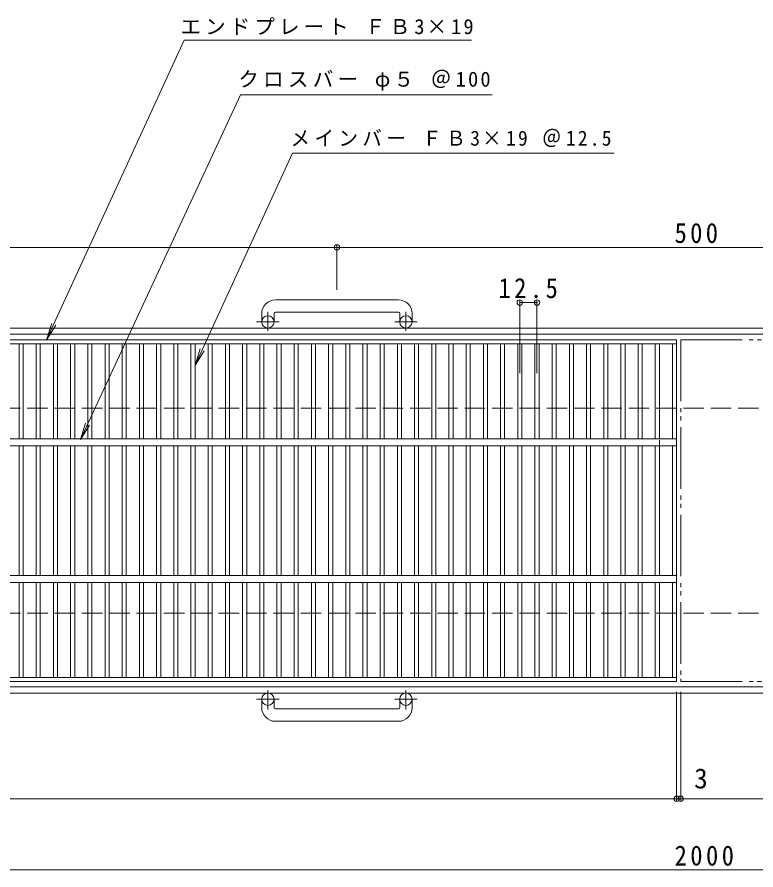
# Model space of a CAD drawing. Units: millimetres, scale not verified. Extents: x -848 to 854, y -687 to 498.
# Drawn here: x -278 to 262, y -126 to 498 of the extents above; entities that cross this region are included whole.
import ezdxf
from ezdxf.enums import TextEntityAlignment as Align

# ---------------------------------------------------------------- set-up
doc = ezdxf.new("R2010")
doc.units = ezdxf.units.MM
doc.header["$LTSCALE"] = 5
doc.header["$PDMODE"] = 32
doc.header["$PDSIZE"] = 4
for name, pattern in [('CHAIN1', [8, 5, -1, 1, -1]), ('DASHED3', [4, 3, -1]), ('DOUBLE_CHAIN2', [12.8, 9, -1, 0.6, -0.6, 0.6, -1])]:
    doc.linetypes.add(name, pattern=pattern)
for name, color, linetype, lineweight in [('A-1_ピット', 2, 'Continuous', 9), ('A-2_蓋', 3, 'Continuous', 9), ('A-4_寸法', 7, 'Continuous', 9), ('A-5_仕様文', 7, 'Continuous', 9)]:
    doc.layers.add(name, color=color, linetype=linetype, lineweight=lineweight)
doc.styles.add('ＭＳ ゴシック', font='')
doc.styles.get('ＭＳ ゴシック').set_extended_font_data('MS Gothic')

msp = doc.modelspace()

# ---------------------------------------------------------------- linework, layer by layer
at = {"layer": 'A-1_ピット'}
for p, q in [((0.689, 290.654), (-89.311, 290.654)), ((-89.311, 281.653), (0.689, 281.653)), ((-99.311, 280.654), (-99.311, 274.554)), ((-90.311, 280.654), (-90.311, 274.554)), ((1.689, 280.654), (1.689, 274.554)), ((10.689, 280.654), (10.689, 274.554)), ((304.189, 270.054), (-794.311, 270.054)), ((-794.311, 265.554), (304.189, 265.554)), ((304.189, 7.554), (-794.311, 7.554)), ((304.189, 3.054), (-794.311, 3.054)), ((-99.311, -7.546), (-99.311, -1.446)), ((-90.311, -7.546), (-90.311, -1.446)), ((1.689, -7.546), (1.689, -1.446)), ((10.689, -7.546), (10.689, -1.446)), ((-89.311, -8.545), (0.689, -8.545)), ((0.689, -17.546), (-89.311, -17.546))]:
    msp.add_line(p, q, dxfattribs=at)
at = {"layer": 'A-1_ピット', "linetype": 'CHAIN1'}
for p, q in [((-94.811, 267.947), (-94.811, 282.044)), ((6.189, 267.947), (6.189, 282.044)), ((-86.648, 274.554), (-103.055, 274.554)), ((14.352, 274.554), (-2.055, 274.554)), ((-94.811, 5.162), (-94.811, -8.936)), ((6.189, 5.162), (6.189, -8.936)), ((-86.648, -1.446), (-103.055, -1.446)), ((14.352, -1.446), (-2.055, -1.446))]:
    msp.add_line(p, q, dxfattribs=at)
at = {"layer": 'A-1_ピット', "linetype": 'DASHED3'}
for p, q in [((304.189, 211.554), (-794.311, 211.554)), ((304.189, 61.553), (-794.311, 61.553))]:
    msp.add_line(p, q, dxfattribs=at)
at = {"layer": 'A-1_ピット'}
for centre in [(-94.811, 274.554), (6.189, 274.554), (-94.811, -1.446), (6.189, -1.446)]:
    msp.add_circle(centre, 4.5, dxfattribs=at)
for centre, radius, start, end in [((-89.311, 280.654), 10, 90, 180), ((0.689, 280.654), 10, 0, 90), ((-89.311, 280.654), 1, 90, 180), ((0.689, 280.654), 1, 0, 90), ((-89.311, -7.546), 10, 180, 270), ((-89.311, -7.546), 1, 180, 270), ((0.689, -7.546), 10, 270, 0), ((0.689, -7.546), 1, 270, 0)]:
    msp.add_arc(centre, radius, start, end, dxfattribs=at)
at = {"layer": 'A-2_蓋'}
for p, q in [((-792.811, 261.554), (204.189, 261.554)), ((-792.811, 258.554), (204.189, 258.554)), ((-276.85, 189.053), (-276.85, 258.553)), ((-273.85, 189.053), (-273.85, 258.553)), ((-264.27, 189.053), (-264.27, 258.553)), ((-261.27, 189.053), (-261.27, 258.553)), ((-251.69, 189.053), (-251.69, 258.553)), ((-248.69, 189.053), (-248.69, 258.553)), ((-239.111, 189.053), (-239.111, 258.553)), ((-236.11, 189.053), (-236.11, 258.553)), ((-226.53, 189.053), (-226.53, 258.553)), ((-223.53, 189.053), (-223.53, 258.553)), ((-213.95, 189.053), (-213.95, 258.553)), ((-210.95, 189.053), (-210.95, 258.553)), ((-201.37, 189.053), (-201.37, 258.553)), ((-198.37, 189.053), (-198.37, 258.553)), ((-188.79, 189.053), (-188.79, 258.553)), ((-185.79, 189.053), (-185.79, 258.553)), ((-176.21, 189.053), (-176.21, 258.553)), ((-173.21, 189.053), (-173.21, 258.553)), ((-163.63, 189.053), (-163.63, 258.553)), ((-160.63, 189.053), (-160.63, 258.553)), ((-151.05, 189.053), (-151.05, 258.553)), ((-148.05, 189.053), (-148.05, 258.553)), ((-138.47, 189.053), (-138.47, 258.553)), ((-135.47, 189.053), (-135.47, 258.553)), ((-125.89, 189.053), (-125.89, 258.553)), ((-122.89, 189.053), (-122.89, 258.553)), ((-113.31, 189.053), (-113.31, 258.553)), ((-110.309, 189.053), (-110.309, 258.553)), ((-100.73, 189.053), (-100.73, 258.553)), ((-97.729, 189.053), (-97.729, 258.553)), ((-88.15, 189.053), (-88.15, 258.553)), ((-85.149, 189.053), (-85.149, 258.553)), ((-75.57, 189.053), (-75.57, 258.553)), ((-72.57, 189.053), (-72.57, 258.553)), ((-62.99, 189.053), (-62.99, 258.553)), ((-59.99, 189.053), (-59.99, 258.553)), ((-50.41, 189.053), (-50.41, 258.553)), ((-47.41, 189.053), (-47.41, 258.553)), ((-37.83, 189.053), (-37.83, 258.553)), ((-34.83, 189.053), (-34.83, 258.553)), ((-25.25, 189.053), (-25.25, 258.553)), ((-22.25, 189.053), (-22.25, 258.553)), ((-12.67, 189.053), (-12.67, 258.553)), ((-9.67, 189.053), (-9.67, 258.553)), ((-0.089, 189.053), (-0.089, 258.553)), ((2.911, 189.053), (2.911, 258.553)), ((12.491, 189.053), (12.491, 258.553)), ((15.491, 189.053), (15.491, 258.553)), ((25.071, 189.053), (25.071, 258.553)), ((28.07, 189.053), (28.07, 258.553)), ((37.65, 189.053), (37.65, 258.553)), ((40.65, 189.053), (40.65, 258.553)), ((50.231, 189.053), (50.231, 258.553)), ((53.23, 189.053), (53.23, 258.553)), ((62.81, 189.053), (62.81, 258.553)), ((65.81, 189.053), (65.81, 258.553)), ((75.39, 189.053), (75.39, 258.553)), ((78.39, 189.053), (78.39, 258.553)), ((87.97, 189.053), (87.97, 258.553)), ((90.97, 189.053), (90.97, 258.553)), ((100.55, 189.053), (100.55, 258.553)), ((103.55, 189.053), (103.55, 258.553)), ((113.13, 189.053), (113.13, 258.553)), ((116.13, 189.053), (116.13, 258.553)), ((125.71, 189.053), (125.71, 258.553)), ((128.711, 189.053), (128.711, 258.553)), ((138.29, 189.053), (138.29, 258.553)), ((141.291, 189.053), (141.291, 258.553)), ((150.87, 189.053), (150.87, 258.553)), ((153.871, 189.053), (153.871, 258.553)), ((163.451, 189.053), (163.451, 258.553)), ((166.451, 189.053), (166.451, 258.553)), ((176.03, 189.053), (176.03, 258.553)), ((179.031, 189.053), (179.031, 258.553)), ((188.611, 189.053), (188.611, 258.553)), ((191.61, 189.053), (191.61, 258.553)), ((201.19, 189.053), (201.19, 258.553)), ((204.189, 261.554), (204.189, 11.554)), ((-792.811, 189.053), (204.189, 189.053)), ((191.61, 188.042), (191.61, 89.054)), ((-792.811, 184.054), (204.189, 184.054)), ((-276.85, 89.054), (-276.85, 184.054)), ((-273.85, 89.054), (-273.85, 184.054)), ((-264.27, 89.054), (-264.27, 184.054)), ((-261.27, 89.054), (-261.27, 184.054)), ((-251.69, 89.054), (-251.69, 184.054)), ((-248.69, 89.054), (-248.69, 184.054)), ((-239.111, 89.054), (-239.111, 184.054)), ((-236.11, 89.054), (-236.11, 184.054)), ((-226.53, 89.054), (-226.53, 184.054)), ((-223.53, 89.054), (-223.53, 184.054)), ((-213.95, 89.054), (-213.95, 184.054)), ((-210.95, 89.054), (-210.95, 184.054)), ((-201.37, 89.054), (-201.37, 184.054)), ((-198.37, 89.054), (-198.37, 184.054)), ((-188.79, 89.054), (-188.79, 184.054)), ((-185.79, 89.054), (-185.79, 184.054)), ((-176.21, 89.054), (-176.21, 184.054)), ((-173.21, 89.054), (-173.21, 184.054)), ((-163.63, 89.054), (-163.63, 184.054)), ((-160.63, 89.054), (-160.63, 184.054)), ((-151.05, 89.054), (-151.05, 184.054)), ((-148.05, 89.054), (-148.05, 184.054)), ((-138.47, 89.054), (-138.47, 184.054)), ((-135.47, 89.054), (-135.47, 184.054)), ((-125.89, 89.054), (-125.89, 184.054)), ((-122.89, 89.054), (-122.89, 184.054)), ((-113.31, 89.054), (-113.31, 184.054)), ((-110.309, 89.054), (-110.309, 184.054)), ((-100.73, 89.054), (-100.73, 184.054)), ((-97.729, 89.054), (-97.729, 184.054)), ((-88.15, 89.054), (-88.15, 184.054)), ((-85.149, 89.054), (-85.149, 184.054)), ((-75.57, 89.054), (-75.57, 184.054)), ((-72.57, 89.054), (-72.57, 184.054)), ((-62.99, 89.054), (-62.99, 184.054)), ((-59.99, 89.054), (-59.99, 184.054)), ((-50.41, 89.054), (-50.41, 184.054)), ((-47.41, 89.054), (-47.41, 184.054)), ((-37.83, 89.054), (-37.83, 184.054)), ((-34.83, 89.054), (-34.83, 184.054)), ((-25.25, 89.054), (-25.25, 184.054)), ((-22.25, 89.054), (-22.25, 184.054)), ((-12.67, 89.054), (-12.67, 184.054)), ((-9.67, 89.054), (-9.67, 184.054)), ((-0.089, 89.054), (-0.089, 184.054)), ((2.911, 89.054), (2.911, 184.054)), ((12.491, 89.054), (12.491, 184.054)), ((15.491, 89.054), (15.491, 184.054)), ((25.071, 89.054), (25.071, 184.054)), ((28.07, 89.054), (28.07, 184.054)), ((37.65, 89.054), (37.65, 184.054)), ((40.65, 89.054), (40.65, 184.054)), ((50.231, 89.054), (50.231, 184.054)), ((53.23, 89.054), (53.23, 184.054)), ((62.81, 89.054), (62.81, 184.054)), ((65.81, 89.054), (65.81, 184.054)), ((75.39, 89.054), (75.39, 184.054)), ((78.39, 89.054), (78.39, 184.054)), ((87.97, 89.054), (87.97, 184.054)), ((90.97, 89.054), (90.97, 184.054)), ((100.55, 89.054), (100.55, 184.054)), ((103.55, 89.054), (103.55, 184.054)), ((113.13, 89.054), (113.13, 184.054)), ((116.13, 89.054), (116.13, 184.054)), ((125.71, 89.054), (125.71, 184.054)), ((128.711, 89.054), (128.711, 184.054)), ((138.29, 89.054), (138.29, 184.054)), ((141.291, 89.054), (141.291, 184.054)), ((150.87, 89.054), (150.87, 184.054)), ((153.871, 89.054), (153.871, 184.054)), ((163.451, 89.054), (163.451, 184.054)), ((166.451, 89.054), (166.451, 184.054)), ((176.03, 89.054), (176.03, 184.054)), ((179.031, 89.054), (179.031, 184.054)), ((188.611, 89.054), (188.611, 184.054)), ((201.19, 89.054), (201.19, 184.054)), ((-792.811, 89.054), (204.189, 89.054)), ((-792.811, 84.054), (204.189, 84.054)), ((-276.85, 84.054), (-276.85, 14.554)), ((-273.85, 84.054), (-273.85, 14.554)), ((-264.27, 84.054), (-264.27, 14.554)), ((-261.27, 84.054), (-261.27, 14.554)), ((-251.69, 84.054), (-251.69, 14.554)), ((-248.69, 84.054), (-248.69, 14.554)), ((-239.111, 84.054), (-239.111, 14.554)), ((-236.11, 84.054), (-236.11, 14.554)), ((-226.53, 84.054), (-226.53, 14.554)), ((-223.53, 84.054), (-223.53, 14.554)), ((-213.95, 84.054), (-213.95, 14.554)), ((-210.95, 84.054), (-210.95, 14.554)), ((-201.37, 84.054), (-201.37, 14.554)), ((-198.37, 84.054), (-198.37, 14.554)), ((-188.79, 84.054), (-188.79, 14.554)), ((-185.79, 84.054), (-185.79, 14.554)), ((-176.21, 84.054), (-176.21, 14.554)), ((-173.21, 84.054), (-173.21, 14.554)), ((-163.63, 84.054), (-163.63, 14.554)), ((-160.63, 84.054), (-160.63, 14.554)), ((-151.05, 84.054), (-151.05, 14.554)), ((-148.05, 84.054), (-148.05, 14.554)), ((-138.47, 84.054), (-138.47, 14.554)), ((-135.47, 84.054), (-135.47, 14.554)), ((-125.89, 84.054), (-125.89, 14.554)), ((-122.89, 84.054), (-122.89, 14.554)), ((-113.31, 84.054), (-113.31, 14.554)), ((-110.309, 84.054), (-110.309, 14.554)), ((-100.73, 84.054), (-100.73, 14.554)), ((-97.729, 84.054), (-97.729, 14.554)), ((-88.15, 84.054), (-88.15, 14.554)), ((-85.149, 84.054), (-85.149, 14.554)), ((-75.57, 84.054), (-75.57, 14.554)), ((-72.57, 84.054), (-72.57, 14.554)), ((-62.99, 84.054), (-62.99, 14.554)), ((-59.99, 84.054), (-59.99, 14.554)), ((-50.41, 84.054), (-50.41, 14.554)), ((-47.41, 84.054), (-47.41, 14.554)), ((-37.83, 84.054), (-37.83, 14.554)), ((-34.83, 84.054), (-34.83, 14.554)), ((-25.25, 84.054), (-25.25, 14.554)), ((-22.25, 84.054), (-22.25, 14.554)), ((-12.67, 84.054), (-12.67, 14.554)), ((-9.67, 84.054), (-9.67, 14.554)), ((-0.089, 84.054), (-0.089, 14.554)), ((2.911, 84.054), (2.911, 14.554)), ((12.491, 84.054), (12.491, 14.554)), ((15.491, 84.054), (15.491, 14.554)), ((25.071, 84.054), (25.071, 14.554)), ((28.07, 84.054), (28.07, 14.554)), ((37.65, 84.054), (37.65, 14.554)), ((40.65, 84.054), (40.65, 14.554)), ((50.231, 84.054), (50.231, 14.554)), ((53.23, 84.054), (53.23, 14.554)), ((62.81, 84.054), (62.81, 14.554)), ((65.81, 84.054), (65.81, 14.554)), ((75.39, 84.054), (75.39, 14.554)), ((78.39, 84.054), (78.39, 14.554)), ((87.97, 84.054), (87.97, 14.554)), ((90.97, 84.054), (90.97, 14.554)), ((100.55, 84.054), (100.55, 14.554)), ((103.55, 84.054), (103.55, 14.554)), ((113.13, 84.054), (113.13, 14.554)), ((116.13, 84.054), (116.13, 14.554)), ((125.71, 84.054), (125.71, 14.554)), ((128.711, 84.054), (128.711, 14.554)), ((138.29, 84.054), (138.29, 14.554)), ((141.291, 84.054), (141.291, 14.554)), ((150.87, 84.054), (150.87, 14.554)), ((153.871, 84.054), (153.871, 14.554)), ((163.451, 84.054), (163.451, 14.554)), ((166.451, 84.054), (166.451, 14.554)), ((176.03, 84.054), (176.03, 14.554)), ((179.031, 84.054), (179.031, 14.554)), ((188.611, 84.054), (188.611, 14.554)), ((191.61, 84.054), (191.61, 14.554)), ((201.19, 84.054), (201.19, 14.554)), ((204.189, 14.554), (-792.811, 14.554)), ((204.189, 11.554), (-792.811, 11.554))]:
    msp.add_line(p, q, dxfattribs=at)
at = {"layer": 'A-2_蓋', "linetype": 'DOUBLE_CHAIN2'}
for p, q in [((207.189, 261.554), (207.189, 11.554)), ((207.189, 261.554), (304.189, 261.554)), ((207.189, 11.554), (304.189, 11.554))]:
    msp.add_line(p, q, dxfattribs=at)
at = {"layer": 'A-4_寸法'}
for p, q in [((-156.043, 480.701), (54.252, 480.701)), ((-114.863, 440.701), (69.357, 440.701)), ((-76.834, 398.04), (158.476, 398.04)), ((-794.311, 329.122), (304.189, 329.122)), ((-44.311, 298.154), (-44.311, 330.622)), ((89.47, 237.105), (89.47, 290.273)), ((89.47, 288.773), (102.05, 288.773)), ((102.05, 237.105), (102.05, 290.273)), ((-256.656, 261.554), (-252.968, 273.498)), ((-256.656, 261.554), (-250.003, 272.136)), ((-148.05, 242.923), (-144.362, 254.867)), ((-148.05, 242.923), (-141.397, 253.505)), ((-231.881, 188.503), (-228.145, 200.431)), ((-231.881, 188.503), (-225.185, 199.058)), ((204.189, 4.054), (204.189, -75.745)), ((207.189, 4.054), (207.189, -75.745)), ((-847.986, -74.245), (304.189, -74.245)), ((-794.311, -126.284), (304.189, -126.284))]:
    msp.add_line(p, q, dxfattribs=at)
for p in [(-44.311, 329.122), (89.47, 288.773), (102.05, 288.773), (204.189, -74.245), (207.189, -74.245)]:
    msp.add_point(p, dxfattribs=at)
at = {"layer": 'A-5_仕様文'}
for p, q in [((-156.043, 480.701), (-256.656, 261.554)), ((-114.863, 440.701), (-231.881, 188.503)), ((-76.834, 398.04), (-148.05, 242.923))]:
    msp.add_line(p, q, dxfattribs=at)

# ---------------------------------------------------------------- texts
at = {"layer": 'A-4_寸法', "color": 2, "style": 'ＭＳ ゴシック'}
msp.add_text('3', height=14.66, dxfattribs=at).set_placement((217.01, -71.073), align=Align.BOTTOM_LEFT)
at = {"layer": 'A-4_寸法', "char_height": 11, "attachment_point": 7, "style": 'ＭＳ ゴシック'}
for s, insert in [('\\T1.2;エンドプレート\\~ＦＢ3×19', (-158.726, 484.471)), ('\\T1.21;クロスバー\\~φ５\\~＠100', (-116.433, 443.688)), ('\\T1.23;\\W0.95;メインバー\\~ＦＢ3×19\\~＠12.5', (-78.264, 402.47))]:
    msp.add_mtext(s, dxfattribs=dict(at, insert=insert))
at = {"layer": 'A-4_寸法', "color": 2, "char_height": 14.66, "attachment_point": 7, "style": 'ＭＳ ゴシック'}
for s, insert in [('\\T1.27;\\W0.9;500', (202.703, 332.122)), ('\\T1.28;\\W0.9;12.5', (73.885, 291.773)), ('\\T1.28;\\W0.9;2000', (202.703, -123.284))]:
    msp.add_mtext(s, dxfattribs=dict(at, insert=insert))

doc.saveas('drawing.dxf')
